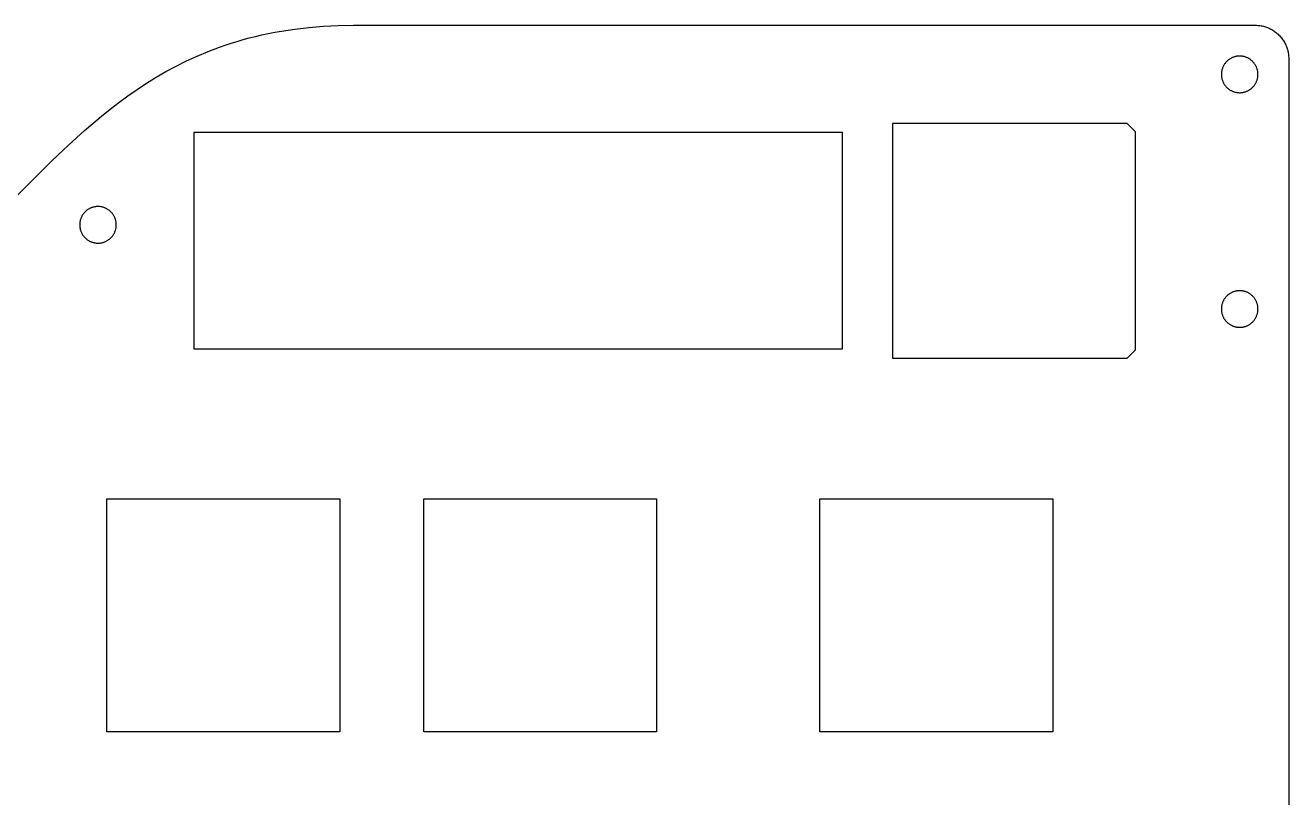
# Model space of a CAD drawing. Header units: millimetres. Extents: x -542 to -281, y -114 to -5.
# Drawn here: x -356.8 to -280.9, y -51.3 to -4.9 of the extents above; entities that cross this region are included whole.
import ezdxf

# ---------------------------------------------------------------- set-up
doc = ezdxf.new("R2010")
doc.units = ezdxf.units.MM
doc.layers.add('switch_plate', color=18, linetype='Continuous', true_color=0x000000)

msp = doc.modelspace()

# ---------------------------------------------------------------- linework, layer by layer
at = {"layer": 'switch_plate'}
for p, q in [((-342.214, -5.348, 0.2), (-341.822, -5.272, 0.2)), ((-341.822, -5.272, 0.2), (-341.424, -5.201, 0.2)), ((-341.424, -5.201, 0.2), (-340.609, -5.079, 0.2)), ((-340.609, -5.079, 0.2), (-339.768, -4.982, 0.2)), ((-339.768, -4.982, 0.2), (-338.901, -4.911, 0.2)), ((-338.901, -4.911, 0.2), (-338.006, -4.869, 0.2)), ((-338.006, -4.869, 0.2), (-337.083, -4.854, 0.2)), ((-337.083, -4.854, 0.2), (-282.863, -4.854, 0.2)), ((-282.863, -4.854, 0.2), (-282.795, -4.855, 0.2)), ((-282.795, -4.855, 0.2), (-282.727, -4.859, 0.2)), ((-282.727, -4.859, 0.2), (-282.659, -4.865, 0.2)), ((-282.659, -4.865, 0.2), (-282.591, -4.873, 0.2)), ((-282.591, -4.873, 0.2), (-282.524, -4.883, 0.2)), ((-282.524, -4.883, 0.2), (-282.457, -4.896, 0.2)), ((-282.457, -4.896, 0.2), (-282.39, -4.911, 0.2)), ((-282.39, -4.911, 0.2), (-282.324, -4.928, 0.2)), ((-282.324, -4.928, 0.2), (-282.258, -4.948, 0.2)), ((-282.258, -4.948, 0.2), (-282.194, -4.97, 0.2)), ((-282.194, -4.97, 0.2), (-282.13, -4.994, 0.2)), ((-282.13, -4.994, 0.2), (-282.067, -5.02, 0.2)), ((-282.067, -5.02, 0.2), (-282.005, -5.048, 0.2)), ((-282.005, -5.048, 0.2), (-281.943, -5.078, 0.2)), ((-281.943, -5.078, 0.2), (-281.883, -5.111, 0.2)), ((-281.883, -5.111, 0.2), (-281.824, -5.145, 0.2)), ((-281.824, -5.145, 0.2), (-281.767, -5.182, 0.2)), ((-281.767, -5.182, 0.2), (-281.71, -5.22, 0.2)), ((-281.71, -5.22, 0.2), (-281.655, -5.26, 0.2)), ((-281.655, -5.26, 0.2), (-281.601, -5.303, 0.2)), ((-281.601, -5.303, 0.2), (-281.549, -5.347, 0.2)), ((-345.146, -6.166, 0.2), (-344.798, -6.045, 0.2)), ((-344.798, -6.045, 0.2), (-344.445, -5.929, 0.2)), ((-344.445, -5.929, 0.2), (-344.087, -5.819, 0.2)), ((-344.087, -5.819, 0.2), (-343.724, -5.713, 0.2)), ((-343.724, -5.713, 0.2), (-343.355, -5.614, 0.2)), ((-343.355, -5.614, 0.2), (-342.98, -5.52, 0.2)), ((-342.98, -5.52, 0.2), (-342.6, -5.431, 0.2)), ((-342.6, -5.431, 0.2), (-342.214, -5.348, 0.2)), ((-281.549, -5.347, 0.2), (-281.498, -5.392, 0.2)), ((-281.498, -5.392, 0.2), (-281.449, -5.44, 0.2)), ((-281.449, -5.44, 0.2), (-281.402, -5.489, 0.2)), ((-281.402, -5.489, 0.2), (-281.356, -5.54, 0.2)), ((-281.356, -5.54, 0.2), (-281.312, -5.592, 0.2)), ((-281.312, -5.592, 0.2), (-281.27, -5.646, 0.2)), ((-281.27, -5.646, 0.2), (-281.23, -5.701, 0.2)), ((-281.23, -5.701, 0.2), (-281.191, -5.757, 0.2)), ((-281.191, -5.757, 0.2), (-281.155, -5.815, 0.2)), ((-281.155, -5.815, 0.2), (-281.12, -5.874, 0.2)), ((-281.12, -5.874, 0.2), (-281.088, -5.934, 0.2)), ((-281.088, -5.934, 0.2), (-281.057, -5.995, 0.2)), ((-281.057, -5.995, 0.2), (-281.029, -6.057, 0.2)), ((-281.029, -6.057, 0.2), (-281.003, -6.12, 0.2)), ((-347.13, -6.994, 0.2), (-346.488, -6.7, 0.2)), ((-346.488, -6.7, 0.2), (-345.826, -6.423, 0.2)), ((-345.826, -6.423, 0.2), (-345.146, -6.166, 0.2)), ((-284.319, -6.828, 0.2), (-284.352, -6.846, 0.2)), ((-284.285, -6.811, 0.2), (-284.319, -6.828, 0.2)), ((-284.25, -6.795, 0.2), (-284.285, -6.811, 0.2)), ((-284.215, -6.781, 0.2), (-284.25, -6.795, 0.2)), ((-284.179, -6.767, 0.2), (-284.215, -6.781, 0.2)), ((-284.143, -6.755, 0.2), (-284.179, -6.767, 0.2)), ((-284.106, -6.744, 0.2), (-284.143, -6.755, 0.2)), ((-284.069, -6.735, 0.2), (-284.106, -6.744, 0.2)), ((-284.032, -6.727, 0.2), (-284.069, -6.735, 0.2)), ((-283.994, -6.72, 0.2), (-284.032, -6.727, 0.2)), ((-283.956, -6.714, 0.2), (-283.994, -6.72, 0.2)), ((-283.918, -6.71, 0.2), (-283.956, -6.714, 0.2)), ((-283.88, -6.707, 0.2), (-283.918, -6.71, 0.2)), ((-283.842, -6.705, 0.2), (-283.88, -6.707, 0.2)), ((-283.804, -6.705, 0.2), (-283.842, -6.705, 0.2)), ((-283.766, -6.706, 0.2), (-283.804, -6.705, 0.2)), ((-283.728, -6.708, 0.2), (-283.766, -6.706, 0.2)), ((-283.69, -6.712, 0.2), (-283.728, -6.708, 0.2)), ((-283.652, -6.717, 0.2), (-283.69, -6.712, 0.2)), ((-283.614, -6.723, 0.2), (-283.652, -6.717, 0.2)), ((-283.577, -6.731, 0.2), (-283.614, -6.723, 0.2)), ((-283.54, -6.74, 0.2), (-283.577, -6.731, 0.2)), ((-283.503, -6.75, 0.2), (-283.54, -6.74, 0.2)), ((-283.466, -6.761, 0.2), (-283.503, -6.75, 0.2)), ((-283.43, -6.774, 0.2), (-283.466, -6.761, 0.2)), ((-283.395, -6.788, 0.2), (-283.43, -6.774, 0.2)), ((-283.36, -6.803, 0.2), (-283.395, -6.788, 0.2)), ((-283.325, -6.819, 0.2), (-283.36, -6.803, 0.2)), ((-283.291, -6.837, 0.2), (-283.325, -6.819, 0.2)), ((-281.003, -6.12, 0.2), (-280.979, -6.184, 0.2)), ((-280.979, -6.184, 0.2), (-280.957, -6.249, 0.2)), ((-280.957, -6.249, 0.2), (-280.938, -6.315, 0.2)), ((-280.938, -6.315, 0.2), (-280.92, -6.381, 0.2)), ((-280.92, -6.381, 0.2), (-280.905, -6.447, 0.2)), ((-280.905, -6.447, 0.2), (-280.893, -6.514, 0.2)), ((-280.893, -6.514, 0.2), (-280.882, -6.582, 0.2)), ((-280.882, -6.582, 0.2), (-280.874, -6.65, 0.2)), ((-280.874, -6.65, 0.2), (-280.868, -6.718, 0.2)), ((-280.868, -6.718, 0.2), (-280.865, -6.786, 0.2)), ((-280.865, -6.786, 0.2), (-280.863, -6.854, 0.2)), ((-348.365, -7.635, 0.2), (-347.756, -7.307, 0.2)), ((-347.756, -7.307, 0.2), (-347.13, -6.994, 0.2)), ((-284.886, -7.559, 0.2), (-284.894, -7.596, 0.2)), ((-284.876, -7.522, 0.2), (-284.886, -7.559, 0.2)), ((-284.866, -7.485, 0.2), (-284.876, -7.522, 0.2)), ((-284.854, -7.449, 0.2), (-284.866, -7.485, 0.2)), ((-284.841, -7.413, 0.2), (-284.854, -7.449, 0.2)), ((-284.827, -7.377, 0.2), (-284.841, -7.413, 0.2)), ((-284.812, -7.342, 0.2), (-284.827, -7.377, 0.2)), ((-284.795, -7.308, 0.2), (-284.812, -7.342, 0.2)), ((-284.777, -7.274, 0.2), (-284.795, -7.308, 0.2)), ((-284.758, -7.241, 0.2), (-284.777, -7.274, 0.2)), ((-284.738, -7.209, 0.2), (-284.758, -7.241, 0.2)), ((-284.717, -7.177, 0.2), (-284.738, -7.209, 0.2)), ((-284.694, -7.146, 0.2), (-284.717, -7.177, 0.2)), ((-284.671, -7.116, 0.2), (-284.694, -7.146, 0.2)), ((-284.647, -7.086, 0.2), (-284.671, -7.116, 0.2)), ((-284.621, -7.058, 0.2), (-284.647, -7.086, 0.2)), ((-284.595, -7.03, 0.2), (-284.621, -7.058, 0.2)), ((-284.567, -7.004, 0.2), (-284.595, -7.03, 0.2)), ((-284.539, -6.978, 0.2), (-284.567, -7.004, 0.2)), ((-284.51, -6.953, 0.2), (-284.539, -6.978, 0.2)), ((-284.48, -6.93, 0.2), (-284.51, -6.953, 0.2)), ((-284.449, -6.907, 0.2), (-284.48, -6.93, 0.2)), ((-284.418, -6.886, 0.2), (-284.449, -6.907, 0.2)), ((-284.385, -6.865, 0.2), (-284.418, -6.886, 0.2)), ((-284.352, -6.846, 0.2), (-284.385, -6.865, 0.2)), ((-283.258, -6.855, 0.2), (-283.291, -6.837, 0.2)), ((-283.225, -6.875, 0.2), (-283.258, -6.855, 0.2)), ((-283.193, -6.896, 0.2), (-283.225, -6.875, 0.2)), ((-283.162, -6.918, 0.2), (-283.193, -6.896, 0.2)), ((-283.132, -6.941, 0.2), (-283.162, -6.918, 0.2)), ((-283.102, -6.966, 0.2), (-283.132, -6.941, 0.2)), ((-283.074, -6.991, 0.2), (-283.102, -6.966, 0.2)), ((-283.046, -7.017, 0.2), (-283.074, -6.991, 0.2)), ((-283.019, -7.044, 0.2), (-283.046, -7.017, 0.2)), ((-282.993, -7.072, 0.2), (-283.019, -7.044, 0.2)), ((-282.968, -7.101, 0.2), (-282.993, -7.072, 0.2)), ((-282.944, -7.131, 0.2), (-282.968, -7.101, 0.2)), ((-282.921, -7.161, 0.2), (-282.944, -7.131, 0.2)), ((-282.9, -7.193, 0.2), (-282.921, -7.161, 0.2)), ((-282.879, -7.225, 0.2), (-282.9, -7.193, 0.2)), ((-282.859, -7.258, 0.2), (-282.879, -7.225, 0.2)), ((-282.841, -7.291, 0.2), (-282.859, -7.258, 0.2)), ((-282.824, -7.325, 0.2), (-282.841, -7.291, 0.2)), ((-282.808, -7.36, 0.2), (-282.824, -7.325, 0.2)), ((-282.793, -7.395, 0.2), (-282.808, -7.36, 0.2)), ((-282.779, -7.431, 0.2), (-282.793, -7.395, 0.2)), ((-282.767, -7.467, 0.2), (-282.779, -7.431, 0.2)), ((-282.756, -7.503, 0.2), (-282.767, -7.467, 0.2)), ((-282.746, -7.54, 0.2), (-282.756, -7.503, 0.2)), ((-282.737, -7.577, 0.2), (-282.746, -7.54, 0.2)), ((-282.73, -7.615, 0.2), (-282.737, -7.577, 0.2)), ((-280.863, -6.854, 0.2), (-280.863, -111.885, 0.2)), ((-350.102, -8.71, 0.2), (-349.537, -8.338, 0.2)), ((-349.537, -8.338, 0.2), (-348.958, -7.979, 0.2)), ((-348.958, -7.979, 0.2), (-348.365, -7.635, 0.2)), ((-284.912, -7.748, 0.2), (-284.913, -7.786, 0.2)), ((-284.913, -7.786, 0.2), (-284.913, -7.824, 0.2)), ((-284.913, -7.824, 0.2), (-284.912, -7.862, 0.2)), ((-284.909, -7.71, 0.2), (-284.912, -7.748, 0.2)), ((-284.912, -7.862, 0.2), (-284.909, -7.9, 0.2)), ((-284.905, -7.672, 0.2), (-284.909, -7.71, 0.2)), ((-284.909, -7.9, 0.2), (-284.905, -7.938, 0.2)), ((-284.9, -7.634, 0.2), (-284.905, -7.672, 0.2)), ((-284.905, -7.938, 0.2), (-284.9, -7.976, 0.2)), ((-284.894, -7.596, 0.2), (-284.9, -7.634, 0.2)), ((-284.9, -7.976, 0.2), (-284.894, -8.014, 0.2)), ((-284.894, -8.014, 0.2), (-284.886, -8.051, 0.2)), ((-284.886, -8.051, 0.2), (-284.876, -8.088, 0.2)), ((-284.876, -8.088, 0.2), (-284.866, -8.125, 0.2)), ((-284.866, -8.125, 0.2), (-284.854, -8.161, 0.2)), ((-284.854, -8.161, 0.2), (-284.841, -8.197, 0.2)), ((-284.841, -8.197, 0.2), (-284.827, -8.232, 0.2)), ((-284.827, -8.232, 0.2), (-284.812, -8.267, 0.2)), ((-284.812, -8.267, 0.2), (-284.795, -8.302, 0.2)), ((-284.795, -8.302, 0.2), (-284.777, -8.335, 0.2)), ((-284.777, -8.335, 0.2), (-284.758, -8.369, 0.2)), ((-282.879, -8.385, 0.2), (-282.859, -8.352, 0.2)), ((-282.859, -8.352, 0.2), (-282.841, -8.319, 0.2)), ((-282.841, -8.319, 0.2), (-282.824, -8.285, 0.2)), ((-282.824, -8.285, 0.2), (-282.808, -8.25, 0.2)), ((-282.808, -8.25, 0.2), (-282.793, -8.215, 0.2)), ((-282.793, -8.215, 0.2), (-282.779, -8.179, 0.2)), ((-282.779, -8.179, 0.2), (-282.767, -8.143, 0.2)), ((-282.767, -8.143, 0.2), (-282.756, -8.106, 0.2)), ((-282.756, -8.106, 0.2), (-282.746, -8.07, 0.2)), ((-282.746, -8.07, 0.2), (-282.737, -8.032, 0.2)), ((-282.737, -8.032, 0.2), (-282.73, -7.995, 0.2)), ((-282.724, -7.653, 0.2), (-282.73, -7.615, 0.2)), ((-282.73, -7.995, 0.2), (-282.724, -7.957, 0.2)), ((-282.719, -7.691, 0.2), (-282.724, -7.653, 0.2)), ((-282.724, -7.957, 0.2), (-282.719, -7.919, 0.2)), ((-282.716, -7.729, 0.2), (-282.719, -7.691, 0.2)), ((-282.719, -7.919, 0.2), (-282.716, -7.881, 0.2)), ((-282.714, -7.767, 0.2), (-282.716, -7.729, 0.2)), ((-282.716, -7.881, 0.2), (-282.714, -7.843, 0.2)), ((-282.713, -7.805, 0.2), (-282.714, -7.767, 0.2)), ((-282.714, -7.843, 0.2), (-282.713, -7.805, 0.2)), ((-351.195, -9.493, 0.2), (-350.654, -9.096, 0.2)), ((-350.654, -9.096, 0.2), (-350.102, -8.71, 0.2)), ((-284.758, -8.369, 0.2), (-284.738, -8.401, 0.2)), ((-284.738, -8.401, 0.2), (-284.717, -8.433, 0.2)), ((-284.717, -8.433, 0.2), (-284.694, -8.464, 0.2)), ((-284.694, -8.464, 0.2), (-284.671, -8.494, 0.2)), ((-284.671, -8.494, 0.2), (-284.647, -8.523, 0.2)), ((-284.647, -8.523, 0.2), (-284.621, -8.552, 0.2)), ((-284.621, -8.552, 0.2), (-284.595, -8.579, 0.2)), ((-284.595, -8.579, 0.2), (-284.567, -8.606, 0.2)), ((-284.567, -8.606, 0.2), (-284.539, -8.632, 0.2)), ((-284.539, -8.632, 0.2), (-284.51, -8.656, 0.2)), ((-284.51, -8.656, 0.2), (-284.48, -8.68, 0.2)), ((-284.48, -8.68, 0.2), (-284.449, -8.703, 0.2)), ((-284.449, -8.703, 0.2), (-284.418, -8.724, 0.2)), ((-284.418, -8.724, 0.2), (-284.385, -8.745, 0.2)), ((-284.385, -8.745, 0.2), (-284.352, -8.764, 0.2)), ((-284.352, -8.764, 0.2), (-284.319, -8.782, 0.2)), ((-284.319, -8.782, 0.2), (-284.285, -8.799, 0.2)), ((-284.285, -8.799, 0.2), (-284.25, -8.815, 0.2)), ((-284.25, -8.815, 0.2), (-284.215, -8.829, 0.2)), ((-284.215, -8.829, 0.2), (-284.179, -8.842, 0.2)), ((-284.179, -8.842, 0.2), (-284.143, -8.855, 0.2)), ((-284.143, -8.855, 0.2), (-284.106, -8.865, 0.2)), ((-284.106, -8.865, 0.2), (-284.069, -8.875, 0.2)), ((-284.069, -8.875, 0.2), (-284.032, -8.883, 0.2)), ((-284.032, -8.883, 0.2), (-283.994, -8.89, 0.2)), ((-283.994, -8.89, 0.2), (-283.956, -8.896, 0.2)), ((-283.956, -8.896, 0.2), (-283.918, -8.9, 0.2)), ((-283.918, -8.9, 0.2), (-283.88, -8.903, 0.2)), ((-283.88, -8.903, 0.2), (-283.842, -8.904, 0.2)), ((-283.842, -8.904, 0.2), (-283.804, -8.905, 0.2)), ((-283.804, -8.905, 0.2), (-283.766, -8.904, 0.2)), ((-283.766, -8.904, 0.2), (-283.728, -8.902, 0.2)), ((-283.728, -8.902, 0.2), (-283.69, -8.898, 0.2)), ((-283.69, -8.898, 0.2), (-283.652, -8.893, 0.2)), ((-283.652, -8.893, 0.2), (-283.614, -8.887, 0.2)), ((-283.614, -8.887, 0.2), (-283.577, -8.879, 0.2)), ((-283.577, -8.879, 0.2), (-283.54, -8.87, 0.2)), ((-283.54, -8.87, 0.2), (-283.503, -8.86, 0.2)), ((-283.503, -8.86, 0.2), (-283.466, -8.849, 0.2)), ((-283.466, -8.849, 0.2), (-283.43, -8.836, 0.2)), ((-283.43, -8.836, 0.2), (-283.395, -8.822, 0.2)), ((-283.395, -8.822, 0.2), (-283.36, -8.807, 0.2)), ((-283.36, -8.807, 0.2), (-283.325, -8.791, 0.2)), ((-283.325, -8.791, 0.2), (-283.291, -8.773, 0.2)), ((-283.291, -8.773, 0.2), (-283.258, -8.754, 0.2)), ((-283.258, -8.754, 0.2), (-283.225, -8.734, 0.2)), ((-283.225, -8.734, 0.2), (-283.193, -8.713, 0.2)), ((-283.193, -8.713, 0.2), (-283.162, -8.691, 0.2)), ((-283.162, -8.691, 0.2), (-283.132, -8.668, 0.2)), ((-283.132, -8.668, 0.2), (-283.102, -8.644, 0.2)), ((-283.102, -8.644, 0.2), (-283.074, -8.619, 0.2)), ((-283.074, -8.619, 0.2), (-283.046, -8.593, 0.2)), ((-283.046, -8.593, 0.2), (-283.019, -8.566, 0.2)), ((-283.019, -8.566, 0.2), (-282.993, -8.538, 0.2)), ((-282.993, -8.538, 0.2), (-282.968, -8.509, 0.2)), ((-282.968, -8.509, 0.2), (-282.944, -8.479, 0.2)), ((-282.944, -8.479, 0.2), (-282.921, -8.448, 0.2)), ((-282.921, -8.448, 0.2), (-282.9, -8.417, 0.2)), ((-282.9, -8.417, 0.2), (-282.879, -8.385, 0.2)), ((-351.724, -9.901, 0.2), (-351.195, -9.493, 0.2)), ((-352.753, -10.747, 0.2), (-352.243, -10.319, 0.2)), ((-352.243, -10.319, 0.2), (-351.724, -9.901, 0.2)), ((-354.238, -12.075, 0.2), (-353.255, -11.182, 0.2)), ((-353.255, -11.182, 0.2), (-352.753, -10.747, 0.2)), ((-307.681, -11.304, 0.2), (-346.681, -11.304, 0.2)), ((-346.681, -11.304, 0.2), (-346.681, -24.304, 0.2)), ((-307.681, -24.304, 0.2), (-307.681, -11.304, 0.2)), ((-290.582, -10.754, 0.2), (-304.681, -10.754, 0.2)), ((-304.681, -10.754, 0.2), (-304.681, -24.854, 0.2)), ((-290.082, -11.254, 0.2), (-290.582, -10.754, 0.2)), ((-290.582, -10.754, 0.2), (-290.332, -11.004, 0.2)), ((-290.332, -11.004, 0.2), (-290.582, -10.754, 0.2)), ((-290.082, -24.354, 0.2), (-290.082, -11.254, 0.2)), ((-355.198, -12.989, 0.2), (-354.238, -12.075, 0.2)), ((-358.968, -16.719, 0.2), (-355.198, -12.989, 0.2)), ((-353.085, -15.947, 0.2), (-353.116, -15.97, 0.2)), ((-353.054, -15.926, 0.2), (-353.085, -15.947, 0.2)), ((-353.021, -15.905, 0.2), (-353.054, -15.926, 0.2)), ((-352.989, -15.886, 0.2), (-353.021, -15.905, 0.2)), ((-352.955, -15.868, 0.2), (-352.989, -15.886, 0.2)), ((-352.921, -15.851, 0.2), (-352.955, -15.868, 0.2)), ((-352.886, -15.835, 0.2), (-352.921, -15.851, 0.2)), ((-352.851, -15.82, 0.2), (-352.886, -15.835, 0.2)), ((-352.815, -15.807, 0.2), (-352.851, -15.82, 0.2)), ((-352.779, -15.795, 0.2), (-352.815, -15.807, 0.2)), ((-352.742, -15.784, 0.2), (-352.779, -15.795, 0.2)), ((-352.705, -15.775, 0.2), (-352.742, -15.784, 0.2)), ((-352.668, -15.767, 0.2), (-352.705, -15.775, 0.2)), ((-352.63, -15.76, 0.2), (-352.668, -15.767, 0.2)), ((-352.592, -15.754, 0.2), (-352.63, -15.76, 0.2)), ((-352.554, -15.75, 0.2), (-352.592, -15.754, 0.2)), ((-352.516, -15.747, 0.2), (-352.554, -15.75, 0.2)), ((-352.478, -15.745, 0.2), (-352.516, -15.747, 0.2)), ((-352.44, -15.745, 0.2), (-352.478, -15.745, 0.2)), ((-352.402, -15.746, 0.2), (-352.44, -15.745, 0.2)), ((-352.364, -15.748, 0.2), (-352.402, -15.746, 0.2)), ((-352.326, -15.752, 0.2), (-352.364, -15.748, 0.2)), ((-352.288, -15.757, 0.2), (-352.326, -15.752, 0.2)), ((-352.25, -15.763, 0.2), (-352.288, -15.757, 0.2)), ((-352.213, -15.771, 0.2), (-352.25, -15.763, 0.2)), ((-352.176, -15.779, 0.2), (-352.213, -15.771, 0.2)), ((-352.139, -15.79, 0.2), (-352.176, -15.779, 0.2)), ((-352.102, -15.801, 0.2), (-352.139, -15.79, 0.2)), ((-352.066, -15.814, 0.2), (-352.102, -15.801, 0.2)), ((-352.031, -15.828, 0.2), (-352.066, -15.814, 0.2)), ((-351.996, -15.843, 0.2), (-352.031, -15.828, 0.2)), ((-351.961, -15.859, 0.2), (-351.996, -15.843, 0.2)), ((-351.927, -15.877, 0.2), (-351.961, -15.859, 0.2)), ((-351.894, -15.895, 0.2), (-351.927, -15.877, 0.2)), ((-351.861, -15.915, 0.2), (-351.894, -15.895, 0.2)), ((-351.83, -15.936, 0.2), (-351.861, -15.915, 0.2)), ((-351.798, -15.958, 0.2), (-351.83, -15.936, 0.2)), ((-353.536, -16.674, 0.2), (-353.541, -16.711, 0.2)), ((-353.53, -16.636, 0.2), (-353.536, -16.674, 0.2)), ((-353.522, -16.599, 0.2), (-353.53, -16.636, 0.2)), ((-353.513, -16.562, 0.2), (-353.522, -16.599, 0.2)), ((-353.502, -16.525, 0.2), (-353.513, -16.562, 0.2)), ((-353.49, -16.489, 0.2), (-353.502, -16.525, 0.2)), ((-353.477, -16.453, 0.2), (-353.49, -16.489, 0.2)), ((-353.463, -16.417, 0.2), (-353.477, -16.453, 0.2)), ((-353.448, -16.382, 0.2), (-353.463, -16.417, 0.2)), ((-353.431, -16.348, 0.2), (-353.448, -16.382, 0.2)), ((-353.413, -16.314, 0.2), (-353.431, -16.348, 0.2)), ((-353.394, -16.281, 0.2), (-353.413, -16.314, 0.2)), ((-353.374, -16.249, 0.2), (-353.394, -16.281, 0.2)), ((-353.353, -16.217, 0.2), (-353.374, -16.249, 0.2)), ((-353.33, -16.186, 0.2), (-353.353, -16.217, 0.2)), ((-353.307, -16.156, 0.2), (-353.33, -16.186, 0.2)), ((-353.283, -16.126, 0.2), (-353.307, -16.156, 0.2)), ((-353.257, -16.098, 0.2), (-353.283, -16.126, 0.2)), ((-353.231, -16.07, 0.2), (-353.257, -16.098, 0.2)), ((-353.203, -16.044, 0.2), (-353.231, -16.07, 0.2)), ((-353.175, -16.018, 0.2), (-353.203, -16.044, 0.2)), ((-353.146, -15.993, 0.2), (-353.175, -16.018, 0.2)), ((-353.116, -15.97, 0.2), (-353.146, -15.993, 0.2)), ((-351.768, -15.981, 0.2), (-351.798, -15.958, 0.2)), ((-351.738, -16.006, 0.2), (-351.768, -15.981, 0.2)), ((-351.71, -16.031, 0.2), (-351.738, -16.006, 0.2)), ((-351.682, -16.057, 0.2), (-351.71, -16.031, 0.2)), ((-351.655, -16.084, 0.2), (-351.682, -16.057, 0.2)), ((-351.629, -16.112, 0.2), (-351.655, -16.084, 0.2)), ((-351.604, -16.141, 0.2), (-351.629, -16.112, 0.2)), ((-351.58, -16.171, 0.2), (-351.604, -16.141, 0.2)), ((-351.557, -16.201, 0.2), (-351.58, -16.171, 0.2)), ((-351.536, -16.233, 0.2), (-351.557, -16.201, 0.2)), ((-351.515, -16.265, 0.2), (-351.536, -16.233, 0.2)), ((-351.495, -16.298, 0.2), (-351.515, -16.265, 0.2)), ((-351.477, -16.331, 0.2), (-351.495, -16.298, 0.2)), ((-351.46, -16.365, 0.2), (-351.477, -16.331, 0.2)), ((-351.444, -16.4, 0.2), (-351.46, -16.365, 0.2)), ((-351.429, -16.435, 0.2), (-351.444, -16.4, 0.2)), ((-351.415, -16.471, 0.2), (-351.429, -16.435, 0.2)), ((-351.403, -16.507, 0.2), (-351.415, -16.471, 0.2)), ((-351.392, -16.543, 0.2), (-351.403, -16.507, 0.2)), ((-351.382, -16.58, 0.2), (-351.392, -16.543, 0.2)), ((-351.373, -16.617, 0.2), (-351.382, -16.58, 0.2)), ((-351.366, -16.655, 0.2), (-351.373, -16.617, 0.2)), ((-351.36, -16.693, 0.2), (-351.366, -16.655, 0.2)), ((-351.356, -16.73, 0.2), (-351.36, -16.693, 0.2)), ((-353.548, -16.788, 0.2), (-353.549, -16.826, 0.2)), ((-353.549, -16.826, 0.2), (-353.549, -16.864, 0.2)), ((-353.549, -16.864, 0.2), (-353.548, -16.902, 0.2)), ((-353.545, -16.749, 0.2), (-353.548, -16.788, 0.2)), ((-353.548, -16.902, 0.2), (-353.545, -16.94, 0.2)), ((-353.541, -16.711, 0.2), (-353.545, -16.749, 0.2)), ((-353.545, -16.94, 0.2), (-353.541, -16.978, 0.2)), ((-353.541, -16.978, 0.2), (-353.536, -17.016, 0.2)), ((-353.536, -17.016, 0.2), (-353.53, -17.054, 0.2)), ((-353.53, -17.054, 0.2), (-353.522, -17.091, 0.2)), ((-353.522, -17.091, 0.2), (-353.513, -17.128, 0.2)), ((-353.513, -17.128, 0.2), (-353.502, -17.165, 0.2)), ((-353.502, -17.165, 0.2), (-353.49, -17.201, 0.2)), ((-353.49, -17.201, 0.2), (-353.477, -17.237, 0.2)), ((-353.477, -17.237, 0.2), (-353.463, -17.272, 0.2)), ((-353.463, -17.272, 0.2), (-353.448, -17.307, 0.2)), ((-353.448, -17.307, 0.2), (-353.431, -17.342, 0.2)), ((-353.431, -17.342, 0.2), (-353.413, -17.375, 0.2)), ((-353.413, -17.375, 0.2), (-353.394, -17.409, 0.2)), ((-353.394, -17.409, 0.2), (-353.374, -17.441, 0.2)), ((-353.374, -17.441, 0.2), (-353.353, -17.473, 0.2)), ((-351.557, -17.488, 0.2), (-351.536, -17.457, 0.2)), ((-351.536, -17.457, 0.2), (-351.515, -17.425, 0.2)), ((-351.515, -17.425, 0.2), (-351.495, -17.392, 0.2)), ((-351.495, -17.392, 0.2), (-351.477, -17.359, 0.2)), ((-351.477, -17.359, 0.2), (-351.46, -17.325, 0.2)), ((-351.46, -17.325, 0.2), (-351.444, -17.29, 0.2)), ((-351.444, -17.29, 0.2), (-351.429, -17.255, 0.2)), ((-351.429, -17.255, 0.2), (-351.415, -17.219, 0.2)), ((-351.415, -17.219, 0.2), (-351.403, -17.183, 0.2)), ((-351.403, -17.183, 0.2), (-351.392, -17.146, 0.2)), ((-351.392, -17.146, 0.2), (-351.382, -17.109, 0.2)), ((-351.382, -17.109, 0.2), (-351.373, -17.072, 0.2)), ((-351.373, -17.072, 0.2), (-351.366, -17.035, 0.2)), ((-351.366, -17.035, 0.2), (-351.36, -16.997, 0.2)), ((-351.36, -16.997, 0.2), (-351.356, -16.959, 0.2)), ((-351.352, -16.768, 0.2), (-351.356, -16.73, 0.2)), ((-351.356, -16.959, 0.2), (-351.352, -16.921, 0.2)), ((-351.35, -16.807, 0.2), (-351.352, -16.768, 0.2)), ((-351.352, -16.921, 0.2), (-351.35, -16.883, 0.2)), ((-351.35, -16.845, 0.2), (-351.35, -16.807, 0.2)), ((-351.35, -16.883, 0.2), (-351.35, -16.845, 0.2)), ((-353.353, -17.473, 0.2), (-353.33, -17.504, 0.2)), ((-353.33, -17.504, 0.2), (-353.307, -17.534, 0.2)), ((-353.307, -17.534, 0.2), (-353.283, -17.563, 0.2)), ((-353.283, -17.563, 0.2), (-353.257, -17.592, 0.2)), ((-353.257, -17.592, 0.2), (-353.231, -17.619, 0.2)), ((-353.231, -17.619, 0.2), (-353.203, -17.646, 0.2)), ((-353.203, -17.646, 0.2), (-353.175, -17.672, 0.2)), ((-353.175, -17.672, 0.2), (-353.146, -17.696, 0.2)), ((-353.146, -17.696, 0.2), (-353.116, -17.72, 0.2)), ((-353.116, -17.72, 0.2), (-353.085, -17.742, 0.2)), ((-353.085, -17.742, 0.2), (-353.054, -17.764, 0.2)), ((-353.054, -17.764, 0.2), (-353.021, -17.784, 0.2)), ((-353.021, -17.784, 0.2), (-352.989, -17.804, 0.2)), ((-352.989, -17.804, 0.2), (-352.955, -17.822, 0.2)), ((-352.955, -17.822, 0.2), (-352.921, -17.839, 0.2)), ((-352.921, -17.839, 0.2), (-352.886, -17.855, 0.2)), ((-352.886, -17.855, 0.2), (-352.851, -17.869, 0.2)), ((-352.851, -17.869, 0.2), (-352.815, -17.882, 0.2)), ((-352.815, -17.882, 0.2), (-352.779, -17.894, 0.2)), ((-352.779, -17.894, 0.2), (-352.742, -17.905, 0.2)), ((-352.742, -17.905, 0.2), (-352.705, -17.915, 0.2)), ((-352.705, -17.915, 0.2), (-352.668, -17.923, 0.2)), ((-352.668, -17.923, 0.2), (-352.63, -17.93, 0.2)), ((-352.63, -17.93, 0.2), (-352.592, -17.935, 0.2)), ((-352.592, -17.935, 0.2), (-352.554, -17.94, 0.2)), ((-352.554, -17.94, 0.2), (-352.516, -17.943, 0.2)), ((-352.516, -17.943, 0.2), (-352.478, -17.944, 0.2)), ((-352.478, -17.944, 0.2), (-352.44, -17.945, 0.2)), ((-352.44, -17.945, 0.2), (-352.402, -17.944, 0.2)), ((-352.402, -17.944, 0.2), (-352.364, -17.941, 0.2)), ((-352.364, -17.941, 0.2), (-352.326, -17.938, 0.2)), ((-352.326, -17.938, 0.2), (-352.288, -17.933, 0.2)), ((-352.288, -17.933, 0.2), (-352.25, -17.927, 0.2)), ((-352.25, -17.927, 0.2), (-352.213, -17.919, 0.2)), ((-352.213, -17.919, 0.2), (-352.176, -17.91, 0.2)), ((-352.176, -17.91, 0.2), (-352.139, -17.9, 0.2)), ((-352.139, -17.9, 0.2), (-352.102, -17.889, 0.2)), ((-352.102, -17.889, 0.2), (-352.066, -17.876, 0.2)), ((-352.066, -17.876, 0.2), (-352.031, -17.862, 0.2)), ((-352.031, -17.862, 0.2), (-351.996, -17.847, 0.2)), ((-351.996, -17.847, 0.2), (-351.961, -17.83, 0.2)), ((-351.961, -17.83, 0.2), (-351.927, -17.813, 0.2)), ((-351.927, -17.813, 0.2), (-351.894, -17.794, 0.2)), ((-351.894, -17.794, 0.2), (-351.861, -17.774, 0.2)), ((-351.861, -17.774, 0.2), (-351.83, -17.753, 0.2)), ((-351.83, -17.753, 0.2), (-351.798, -17.731, 0.2)), ((-351.798, -17.731, 0.2), (-351.768, -17.708, 0.2)), ((-351.768, -17.708, 0.2), (-351.738, -17.684, 0.2)), ((-351.738, -17.684, 0.2), (-351.71, -17.659, 0.2)), ((-351.71, -17.659, 0.2), (-351.682, -17.633, 0.2)), ((-351.682, -17.633, 0.2), (-351.655, -17.606, 0.2)), ((-351.655, -17.606, 0.2), (-351.629, -17.578, 0.2)), ((-351.629, -17.578, 0.2), (-351.604, -17.549, 0.2)), ((-351.604, -17.549, 0.2), (-351.58, -17.519, 0.2)), ((-351.58, -17.519, 0.2), (-351.557, -17.488, 0.2)), ((-284.694, -21.244, 0.2), (-284.717, -21.275, 0.2)), ((-284.671, -21.214, 0.2), (-284.694, -21.244, 0.2)), ((-284.647, -21.185, 0.2), (-284.671, -21.214, 0.2)), ((-284.621, -21.156, 0.2), (-284.647, -21.185, 0.2)), ((-284.595, -21.129, 0.2), (-284.621, -21.156, 0.2)), ((-284.567, -21.102, 0.2), (-284.595, -21.129, 0.2)), ((-284.539, -21.077, 0.2), (-284.567, -21.102, 0.2)), ((-284.51, -21.052, 0.2), (-284.539, -21.077, 0.2)), ((-284.48, -21.028, 0.2), (-284.51, -21.052, 0.2)), ((-284.449, -21.006, 0.2), (-284.48, -21.028, 0.2)), ((-284.418, -20.984, 0.2), (-284.449, -21.006, 0.2)), ((-284.385, -20.964, 0.2), (-284.418, -20.984, 0.2)), ((-284.352, -20.944, 0.2), (-284.385, -20.964, 0.2)), ((-284.319, -20.926, 0.2), (-284.352, -20.944, 0.2)), ((-284.285, -20.909, 0.2), (-284.319, -20.926, 0.2)), ((-284.25, -20.894, 0.2), (-284.285, -20.909, 0.2)), ((-284.215, -20.879, 0.2), (-284.25, -20.894, 0.2)), ((-284.179, -20.866, 0.2), (-284.215, -20.879, 0.2)), ((-284.143, -20.854, 0.2), (-284.179, -20.866, 0.2)), ((-284.106, -20.843, 0.2), (-284.143, -20.854, 0.2)), ((-284.069, -20.833, 0.2), (-284.106, -20.843, 0.2)), ((-284.032, -20.825, 0.2), (-284.069, -20.833, 0.2)), ((-283.994, -20.818, 0.2), (-284.032, -20.825, 0.2)), ((-283.956, -20.813, 0.2), (-283.994, -20.818, 0.2)), ((-283.918, -20.808, 0.2), (-283.956, -20.813, 0.2)), ((-283.88, -20.805, 0.2), (-283.918, -20.808, 0.2)), ((-283.842, -20.804, 0.2), (-283.88, -20.805, 0.2)), ((-283.804, -20.803, 0.2), (-283.842, -20.804, 0.2)), ((-283.766, -20.804, 0.2), (-283.804, -20.803, 0.2)), ((-283.728, -20.807, 0.2), (-283.766, -20.804, 0.2)), ((-283.69, -20.81, 0.2), (-283.728, -20.807, 0.2)), ((-283.652, -20.815, 0.2), (-283.69, -20.81, 0.2)), ((-283.614, -20.822, 0.2), (-283.652, -20.815, 0.2)), ((-283.577, -20.829, 0.2), (-283.614, -20.822, 0.2)), ((-283.54, -20.838, 0.2), (-283.577, -20.829, 0.2)), ((-283.503, -20.848, 0.2), (-283.54, -20.838, 0.2)), ((-283.466, -20.86, 0.2), (-283.503, -20.848, 0.2)), ((-283.43, -20.872, 0.2), (-283.466, -20.86, 0.2)), ((-283.395, -20.886, 0.2), (-283.43, -20.872, 0.2)), ((-283.36, -20.901, 0.2), (-283.395, -20.886, 0.2)), ((-283.325, -20.918, 0.2), (-283.36, -20.901, 0.2)), ((-283.291, -20.935, 0.2), (-283.325, -20.918, 0.2)), ((-283.258, -20.954, 0.2), (-283.291, -20.935, 0.2)), ((-283.225, -20.974, 0.2), (-283.258, -20.954, 0.2)), ((-283.193, -20.995, 0.2), (-283.225, -20.974, 0.2)), ((-283.162, -21.017, 0.2), (-283.193, -20.995, 0.2)), ((-283.132, -21.04, 0.2), (-283.162, -21.017, 0.2)), ((-283.102, -21.064, 0.2), (-283.132, -21.04, 0.2)), ((-283.074, -21.089, 0.2), (-283.102, -21.064, 0.2)), ((-283.046, -21.115, 0.2), (-283.074, -21.089, 0.2)), ((-283.019, -21.143, 0.2), (-283.046, -21.115, 0.2)), ((-282.993, -21.171, 0.2), (-283.019, -21.143, 0.2)), ((-282.968, -21.2, 0.2), (-282.993, -21.171, 0.2)), ((-282.944, -21.229, 0.2), (-282.968, -21.2, 0.2)), ((-282.921, -21.26, 0.2), (-282.944, -21.229, 0.2)), ((-282.9, -21.291, 0.2), (-282.921, -21.26, 0.2)), ((-284.912, -21.846, 0.2), (-284.913, -21.884, 0.2)), ((-284.913, -21.884, 0.2), (-284.913, -21.922, 0.2)), ((-284.913, -21.922, 0.2), (-284.912, -21.961, 0.2)), ((-284.909, -21.808, 0.2), (-284.912, -21.846, 0.2)), ((-284.912, -21.961, 0.2), (-284.909, -21.999, 0.2)), ((-284.905, -21.77, 0.2), (-284.909, -21.808, 0.2)), ((-284.909, -21.999, 0.2), (-284.905, -22.037, 0.2)), ((-284.9, -21.732, 0.2), (-284.905, -21.77, 0.2)), ((-284.894, -21.695, 0.2), (-284.9, -21.732, 0.2)), ((-284.886, -21.657, 0.2), (-284.894, -21.695, 0.2)), ((-284.876, -21.62, 0.2), (-284.886, -21.657, 0.2)), ((-284.866, -21.583, 0.2), (-284.876, -21.62, 0.2)), ((-284.854, -21.547, 0.2), (-284.866, -21.583, 0.2)), ((-284.841, -21.511, 0.2), (-284.854, -21.547, 0.2)), ((-284.827, -21.476, 0.2), (-284.841, -21.511, 0.2)), ((-284.812, -21.441, 0.2), (-284.827, -21.476, 0.2)), ((-284.795, -21.407, 0.2), (-284.812, -21.441, 0.2)), ((-284.777, -21.373, 0.2), (-284.795, -21.407, 0.2)), ((-284.758, -21.34, 0.2), (-284.777, -21.373, 0.2)), ((-284.738, -21.307, 0.2), (-284.758, -21.34, 0.2)), ((-284.717, -21.275, 0.2), (-284.738, -21.307, 0.2)), ((-282.879, -21.323, 0.2), (-282.9, -21.291, 0.2)), ((-282.859, -21.356, 0.2), (-282.879, -21.323, 0.2)), ((-282.841, -21.39, 0.2), (-282.859, -21.356, 0.2)), ((-282.824, -21.424, 0.2), (-282.841, -21.39, 0.2)), ((-282.808, -21.458, 0.2), (-282.824, -21.424, 0.2)), ((-282.793, -21.493, 0.2), (-282.808, -21.458, 0.2)), ((-282.779, -21.529, 0.2), (-282.793, -21.493, 0.2)), ((-282.767, -21.565, 0.2), (-282.779, -21.529, 0.2)), ((-282.756, -21.602, 0.2), (-282.767, -21.565, 0.2)), ((-282.746, -21.639, 0.2), (-282.756, -21.602, 0.2)), ((-282.737, -21.676, 0.2), (-282.746, -21.639, 0.2)), ((-282.73, -21.713, 0.2), (-282.737, -21.676, 0.2)), ((-282.724, -21.751, 0.2), (-282.73, -21.713, 0.2)), ((-282.719, -21.789, 0.2), (-282.724, -21.751, 0.2)), ((-282.724, -22.056, 0.2), (-282.719, -22.018, 0.2)), ((-282.716, -21.827, 0.2), (-282.719, -21.789, 0.2)), ((-282.719, -22.018, 0.2), (-282.716, -21.98, 0.2)), ((-282.714, -21.865, 0.2), (-282.716, -21.827, 0.2)), ((-282.716, -21.98, 0.2), (-282.714, -21.942, 0.2)), ((-282.713, -21.903, 0.2), (-282.714, -21.865, 0.2)), ((-282.714, -21.942, 0.2), (-282.713, -21.903, 0.2)), ((-284.905, -22.037, 0.2), (-284.9, -22.074, 0.2)), ((-284.9, -22.074, 0.2), (-284.894, -22.112, 0.2)), ((-284.894, -22.112, 0.2), (-284.886, -22.149, 0.2)), ((-284.886, -22.149, 0.2), (-284.876, -22.187, 0.2)), ((-284.876, -22.187, 0.2), (-284.866, -22.223, 0.2)), ((-284.866, -22.223, 0.2), (-284.854, -22.26, 0.2)), ((-284.854, -22.26, 0.2), (-284.841, -22.295, 0.2)), ((-284.841, -22.295, 0.2), (-284.827, -22.331, 0.2)), ((-284.827, -22.331, 0.2), (-284.812, -22.366, 0.2)), ((-284.812, -22.366, 0.2), (-284.795, -22.4, 0.2)), ((-284.795, -22.4, 0.2), (-284.777, -22.434, 0.2)), ((-284.777, -22.434, 0.2), (-284.758, -22.467, 0.2)), ((-284.758, -22.467, 0.2), (-284.738, -22.5, 0.2)), ((-284.738, -22.5, 0.2), (-284.717, -22.531, 0.2)), ((-284.717, -22.531, 0.2), (-284.694, -22.562, 0.2)), ((-284.694, -22.562, 0.2), (-284.671, -22.592, 0.2)), ((-284.671, -22.592, 0.2), (-284.647, -22.622, 0.2)), ((-284.647, -22.622, 0.2), (-284.621, -22.65, 0.2)), ((-284.621, -22.65, 0.2), (-284.595, -22.678, 0.2)), ((-284.595, -22.678, 0.2), (-284.567, -22.704, 0.2)), ((-284.567, -22.704, 0.2), (-284.539, -22.73, 0.2)), ((-284.539, -22.73, 0.2), (-284.51, -22.755, 0.2)), ((-284.51, -22.755, 0.2), (-284.48, -22.778, 0.2)), ((-284.48, -22.778, 0.2), (-284.449, -22.801, 0.2)), ((-283.162, -22.79, 0.2), (-283.132, -22.767, 0.2)), ((-283.132, -22.767, 0.2), (-283.102, -22.743, 0.2)), ((-283.102, -22.743, 0.2), (-283.074, -22.717, 0.2)), ((-283.074, -22.717, 0.2), (-283.046, -22.691, 0.2)), ((-283.046, -22.691, 0.2), (-283.019, -22.664, 0.2)), ((-283.019, -22.664, 0.2), (-282.993, -22.636, 0.2)), ((-282.993, -22.636, 0.2), (-282.968, -22.607, 0.2)), ((-282.968, -22.607, 0.2), (-282.944, -22.577, 0.2)), ((-282.944, -22.577, 0.2), (-282.921, -22.547, 0.2)), ((-282.921, -22.547, 0.2), (-282.9, -22.515, 0.2)), ((-282.9, -22.515, 0.2), (-282.879, -22.483, 0.2)), ((-282.879, -22.483, 0.2), (-282.859, -22.451, 0.2)), ((-282.859, -22.451, 0.2), (-282.841, -22.417, 0.2)), ((-282.841, -22.417, 0.2), (-282.824, -22.383, 0.2)), ((-282.824, -22.383, 0.2), (-282.808, -22.348, 0.2)), ((-282.808, -22.348, 0.2), (-282.793, -22.313, 0.2)), ((-282.793, -22.313, 0.2), (-282.779, -22.278, 0.2)), ((-282.779, -22.278, 0.2), (-282.767, -22.241, 0.2)), ((-282.767, -22.241, 0.2), (-282.756, -22.205, 0.2)), ((-282.756, -22.205, 0.2), (-282.746, -22.168, 0.2)), ((-282.746, -22.168, 0.2), (-282.737, -22.131, 0.2)), ((-282.737, -22.131, 0.2), (-282.73, -22.093, 0.2)), ((-282.73, -22.093, 0.2), (-282.724, -22.056, 0.2)), ((-284.449, -22.801, 0.2), (-284.418, -22.823, 0.2)), ((-284.418, -22.823, 0.2), (-284.385, -22.843, 0.2)), ((-284.385, -22.843, 0.2), (-284.352, -22.862, 0.2)), ((-284.352, -22.862, 0.2), (-284.319, -22.88, 0.2)), ((-284.319, -22.88, 0.2), (-284.285, -22.897, 0.2)), ((-284.285, -22.897, 0.2), (-284.25, -22.913, 0.2)), ((-284.25, -22.913, 0.2), (-284.215, -22.928, 0.2)), ((-284.215, -22.928, 0.2), (-284.179, -22.941, 0.2)), ((-284.179, -22.941, 0.2), (-284.143, -22.953, 0.2)), ((-284.143, -22.953, 0.2), (-284.106, -22.964, 0.2)), ((-284.106, -22.964, 0.2), (-284.069, -22.973, 0.2)), ((-284.069, -22.973, 0.2), (-284.032, -22.982, 0.2)), ((-284.032, -22.982, 0.2), (-283.994, -22.988, 0.2)), ((-283.994, -22.988, 0.2), (-283.956, -22.994, 0.2)), ((-283.956, -22.994, 0.2), (-283.918, -22.998, 0.2)), ((-283.918, -22.998, 0.2), (-283.88, -23.001, 0.2)), ((-283.88, -23.001, 0.2), (-283.842, -23.003, 0.2)), ((-283.842, -23.003, 0.2), (-283.804, -23.003, 0.2)), ((-283.804, -23.003, 0.2), (-283.766, -23.002, 0.2)), ((-283.766, -23.002, 0.2), (-283.728, -23, 0.2)), ((-283.728, -23, 0.2), (-283.69, -22.996, 0.2)), ((-283.69, -22.996, 0.2), (-283.652, -22.991, 0.2)), ((-283.652, -22.991, 0.2), (-283.614, -22.985, 0.2)), ((-283.614, -22.985, 0.2), (-283.577, -22.978, 0.2)), ((-283.577, -22.978, 0.2), (-283.54, -22.969, 0.2)), ((-283.54, -22.969, 0.2), (-283.503, -22.959, 0.2)), ((-283.503, -22.959, 0.2), (-283.466, -22.947, 0.2)), ((-283.466, -22.947, 0.2), (-283.43, -22.934, 0.2)), ((-283.43, -22.934, 0.2), (-283.395, -22.921, 0.2)), ((-283.395, -22.921, 0.2), (-283.36, -22.905, 0.2)), ((-283.36, -22.905, 0.2), (-283.325, -22.889, 0.2)), ((-283.325, -22.889, 0.2), (-283.291, -22.871, 0.2)), ((-283.291, -22.871, 0.2), (-283.258, -22.853, 0.2)), ((-283.258, -22.853, 0.2), (-283.225, -22.833, 0.2)), ((-283.225, -22.833, 0.2), (-283.193, -22.812, 0.2)), ((-283.193, -22.812, 0.2), (-283.162, -22.79, 0.2)), ((-346.681, -24.304, 0.2), (-307.681, -24.304, 0.2)), ((-304.681, -24.854, 0.2), (-290.582, -24.854, 0.2)), ((-290.582, -24.854, 0.2), (-290.082, -24.354, 0.2))]:
    msp.add_line(p, q, dxfattribs=at)
at = {"layer": 'switch_plate', "color": 0}
for p, q in [((-351.915, -47.31, 0.2), (-351.915, -33.31, 0.2)), ((-351.915, -33.31, 0.2), (-337.916, -33.31, 0.2)), ((-337.916, -33.31, 0.2), (-337.916, -47.31, 0.2)), ((-332.865, -47.31, 0.2), (-332.865, -33.31, 0.2)), ((-332.865, -33.31, 0.2), (-318.866, -33.31, 0.2)), ((-318.866, -33.31, 0.2), (-318.866, -47.31, 0.2)), ((-309.053, -47.31, 0.2), (-309.053, -33.31, 0.2)), ((-309.053, -33.31, 0.2), (-295.053, -33.31, 0.2)), ((-295.053, -33.31, 0.2), (-295.053, -47.31, 0.2)), ((-337.916, -47.31, 0.2), (-351.915, -47.31, 0.2)), ((-318.866, -47.31, 0.2), (-332.865, -47.31, 0.2)), ((-295.053, -47.31, 0.2), (-309.053, -47.31, 0.2))]:
    msp.add_line(p, q, dxfattribs=at)

doc.saveas('drawing.dxf')
